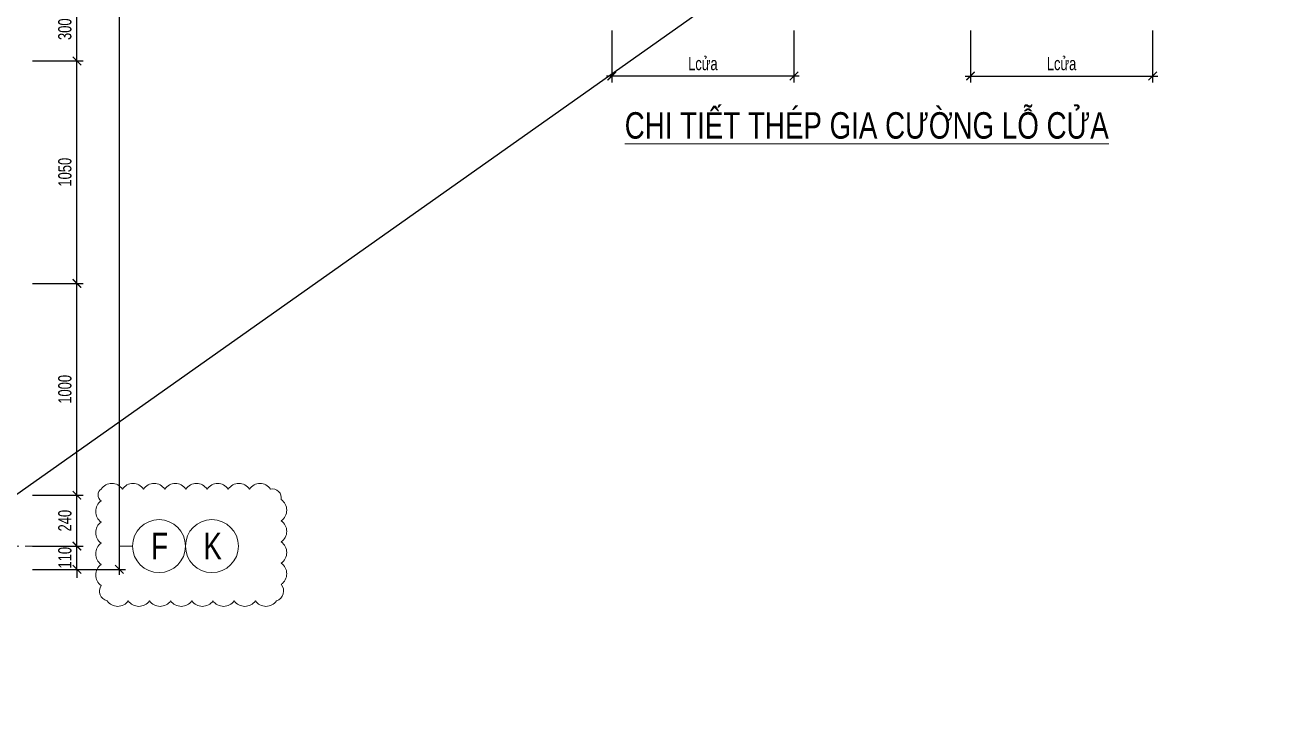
# Model space of a CAD drawing. Header units: millimetres. Extents: x -17374 to 181693, y -29783 to 15580.
# Drawn here: x 103870 to 109754, y 7790 to 11100 of the extents above; entities that cross this region are included whole.
import ezdxf
from ezdxf.enums import TextEntityAlignment as Align

# ---------------------------------------------------------------- set-up
doc = ezdxf.new("R2010")
doc.units = ezdxf.units.MM
doc.header["$LTSCALE"] = 250
doc.header["$MEASUREMENT"] = 0
doc.linetypes.add('CENTER', pattern=[2, 1.25, -0.25, 0.25, -0.25])
doc.linetypes.add('CENTER2', pattern=[1.125, 0.75, -0.125, 0.125, -0.125])
for name, color, linetype, lineweight in [('CDC.01.AXIS', 160, 'CENTER2', 13), ('CDC.02.DIM', 1, 'Continuous', 18), ('CDC.06.TEXT', 2, 'Continuous', 18)]:
    doc.layers.add(name, color=color, linetype=linetype, lineweight=lineweight)
doc.layers.add('CHANGE 2019', color=6, linetype='Continuous', lineweight=18, plot=False)
doc.layers.add('KCS_Plotter', color=11, linetype='Continuous', plot=False)
doc.styles.add('KCS_BIGTEXT', font='arial.ttf', dxfattribs={"width": 0.75})
doc.styles.add('KCS_SMTEXT', font='arial.ttf', dxfattribs={"width": 0.7})
doc.dimstyles.new('KCS_DIM25', dxfattribs={"dimscale": 25, "dimtxt": 2.5, "dimasz": 1.6, "dimexe": 1.2, "dimexo": 0, "dimgap": 1, "dimtad": 1, "dimdec": 0, "dimzin": 0, "dimdsep": 46, "dimtxsty": 'KCS_SMTEXT', "dimblk": 'ARCHTICK', "dimcen": 0, "dimdle": 1, "dimclrd": 1, "dimclre": 1, "dimclrt": 2, "dimadec": 0, "dimazin": 0, "dimtfac": 1, "dimtdec": 0, "dimtix": 1, "dimtmove": 2, "dimatfit": 3, "dimfxl": 1, "dimtolj": 1, "dimtzin": 0, "dimarcsym": 0})

# ---------------------------------------------------------------- blocks, each defined once
blk = doc.blocks.new('_ArchTick')
at = {"color": 0, "linetype": 'ByBlock', "const_width": 0.15}
blk.add_lwpolyline([(-0.5, -0.5), (0.5, 0.5)], dxfattribs=at)
blk = doc.blocks.new('*D176')
at = {"layer": 'CDC.02.DIM', "color": 1, "lineweight": -2, "transparency": 16777216}
for p, q in [((103905.2, 14379.8), (104345.3, 14379.8)), ((104315.3, 14404.8), (104315.3, 8504.8)), ((103905.2, 8529.8), (104345.3, 8529.8))]:
    blk.add_line(p, q, dxfattribs=at)
at = {"layer": 'Defpoints', "color": 0, "transparency": 16777216}
for p in [(103905.2, 14379.8), (103905.2, 8529.8), (104315.3, 8529.8)]:
    blk.add_point(p, dxfattribs=at)
at = {"layer": 'CDC.02.DIM', "color": 1, "lineweight": -2, "transparency": 16777216, "xscale": 40, "yscale": 40, "zscale": 40}
for p, rotation in [((104315.3, 14379.8), 90), ((104315.3, 8529.8), 270)]:
    blk.add_blockref('_ArchTick', p, dxfattribs=dict(at, rotation=rotation))
at = {"layer": 'CDC.02.DIM', "color": 2, "transparency": 16777216, "insert": (104258.4, 11454.8), "char_height": 62.5, "attachment_point": 5, "rotation": 90, "style": 'KCS_SMTEXT'}
blk.add_mtext('\\A1;5850', dxfattribs=at)
blk = doc.blocks.new('*D177')
at = {"layer": 'CDC.02.DIM', "color": 1, "lineweight": -2, "transparency": 16777216}
for p, q in [((104115.3, 8639.8), (104115.3, 8679.8)), ((103905.2, 8639.8), (104145.3, 8639.8)), ((104115.3, 8529.8), (104115.3, 8639.8)), ((103905.2, 8529.8), (104145.3, 8529.8)), ((104115.3, 8529.8), (104115.3, 8489.8))]:
    blk.add_line(p, q, dxfattribs=at)
at = {"layer": 'Defpoints', "color": 0, "transparency": 16777216}
for p in [(103905.2, 8639.8), (104115.3, 8639.8), (103905.2, 8529.8)]:
    blk.add_point(p, dxfattribs=at)
at = {"layer": 'CDC.02.DIM', "color": 1, "lineweight": -2, "transparency": 16777216, "xscale": 40, "yscale": 40, "zscale": 40}
for p, rotation in [((104115.3, 8639.8), 270), ((104115.3, 8529.8), 90)]:
    blk.add_blockref('_ArchTick', p, dxfattribs=dict(at, rotation=rotation))
at = {"layer": 'CDC.02.DIM', "color": 2, "transparency": 16777216, "insert": (104058.4, 8584.8), "char_height": 62.5, "attachment_point": 5, "rotation": 90, "style": 'KCS_SMTEXT'}
blk.add_mtext('\\A1;110', dxfattribs=at)
blk = doc.blocks.new('*D178')
at = {"layer": 'CDC.02.DIM', "color": 1, "lineweight": -2, "transparency": 16777216}
for p, q in [((104115.3, 8854.8), (104115.3, 9904.8)), ((103905.2, 9879.8), (104145.3, 9879.8)), ((103905.2, 8879.8), (104145.3, 8879.8))]:
    blk.add_line(p, q, dxfattribs=at)
at = {"layer": 'Defpoints', "color": 0, "transparency": 16777216}
for p in [(103905.2, 9879.8), (104115.3, 9879.8), (103905.2, 8879.8)]:
    blk.add_point(p, dxfattribs=at)
at = {"layer": 'CDC.02.DIM', "color": 1, "lineweight": -2, "transparency": 16777216, "xscale": 40, "yscale": 40, "zscale": 40}
for p, rotation in [((104115.3, 9879.8), 90), ((104115.3, 8879.8), 270)]:
    blk.add_blockref('_ArchTick', p, dxfattribs=dict(at, rotation=rotation))
at = {"layer": 'CDC.02.DIM', "color": 2, "transparency": 16777216, "insert": (104058.4, 9379.8), "char_height": 62.5, "attachment_point": 5, "rotation": 90, "style": 'KCS_SMTEXT'}
blk.add_mtext('\\A1;1000', dxfattribs=at)
blk = doc.blocks.new('*D211')
at = {"layer": 'CDC.02.DIM', "color": 1, "lineweight": -2, "transparency": 16777216}
for p, q in [((104115.3, 8614.8), (104115.3, 8904.8)), ((103905.2, 8879.8), (104145.3, 8879.8)), ((103905.2, 8639.8), (104145.3, 8639.8))]:
    blk.add_line(p, q, dxfattribs=at)
at = {"layer": 'Defpoints', "color": 0, "transparency": 16777216}
for p in [(103905.2, 8879.8), (104115.3, 8879.8), (103905.2, 8639.8)]:
    blk.add_point(p, dxfattribs=at)
at = {"layer": 'CDC.02.DIM', "color": 1, "lineweight": -2, "transparency": 16777216, "xscale": 40, "yscale": 40, "zscale": 40}
for p, rotation in [((104115.3, 8879.8), 90), ((104115.3, 8639.8), 270)]:
    blk.add_blockref('_ArchTick', p, dxfattribs=dict(at, rotation=rotation))
at = {"layer": 'CDC.02.DIM', "color": 2, "transparency": 16777216, "insert": (104058.4, 8759.8), "char_height": 62.5, "attachment_point": 5, "rotation": 90, "style": 'KCS_SMTEXT'}
blk.add_mtext('\\A1;240', dxfattribs=at)
blk = doc.blocks.new('*D222')
at = {"layer": 'CDC.02.DIM', "color": 1, "lineweight": -2, "transparency": 16777216}
for p, q in [((104115.3, 10904.8), (104115.3, 11254.8)), ((103905.2, 11229.8), (104145.3, 11229.8)), ((103905.2, 10929.8), (104145.3, 10929.8))]:
    blk.add_line(p, q, dxfattribs=at)
at = {"layer": 'Defpoints', "color": 0, "transparency": 16777216}
for p in [(103905.2, 11229.8), (104115.3, 11229.8), (103905.2, 10929.8)]:
    blk.add_point(p, dxfattribs=at)
at = {"layer": 'CDC.02.DIM', "color": 1, "lineweight": -2, "transparency": 16777216, "xscale": 40, "yscale": 40, "zscale": 40}
for p, rotation in [((104115.3, 11229.8), 90), ((104115.3, 10929.8), 270)]:
    blk.add_blockref('_ArchTick', p, dxfattribs=dict(at, rotation=rotation))
at = {"layer": 'CDC.02.DIM', "color": 2, "transparency": 16777216, "insert": (104058.3, 11079.8), "char_height": 62.5, "attachment_point": 5, "rotation": 90, "style": 'KCS_SMTEXT'}
blk.add_mtext('\\A1;300', dxfattribs=at)
blk = doc.blocks.new('*D223')
at = {"layer": 'CDC.02.DIM', "color": 1, "lineweight": -2, "transparency": 16777216}
for p, q in [((104115.3, 9854.8), (104115.3, 10954.8)), ((103905.2, 10929.8), (104145.3, 10929.8)), ((103905.2, 9879.8), (104145.3, 9879.8))]:
    blk.add_line(p, q, dxfattribs=at)
at = {"layer": 'Defpoints', "color": 0, "transparency": 16777216}
for p in [(103905.2, 10929.8), (104115.3, 10929.8), (103905.2, 9879.8)]:
    blk.add_point(p, dxfattribs=at)
at = {"layer": 'CDC.02.DIM', "color": 1, "lineweight": -2, "transparency": 16777216, "xscale": 40, "yscale": 40, "zscale": 40}
for p, rotation in [((104115.3, 10929.8), 90), ((104115.3, 9879.8), 270)]:
    blk.add_blockref('_ArchTick', p, dxfattribs=dict(at, rotation=rotation))
at = {"layer": 'CDC.02.DIM', "color": 2, "transparency": 16777216, "insert": (104058.4, 10404.8), "char_height": 62.5, "attachment_point": 5, "rotation": 90, "style": 'KCS_SMTEXT'}
blk.add_mtext('\\A1;1050', dxfattribs=at)
blk = doc.blocks.new('*D238')
at = {"layer": 'CDC.02.DIM', "color": 1, "lineweight": -2, "transparency": 16777216}
for p, q in [((108335, 11073.8), (108335, 10828.8)), ((109194.8, 11073.8), (109194.8, 10828.8)), ((108310, 10858.8), (109219.8, 10858.8))]:
    blk.add_line(p, q, dxfattribs=at)
at = {"layer": 'Defpoints', "color": 0, "transparency": 16777216}
for p in [(108335, 11073.8), (109194.8, 11073.8), (109194.8, 10858.8)]:
    blk.add_point(p, dxfattribs=at)
at = {"layer": 'CDC.02.DIM', "color": 1, "lineweight": -2, "transparency": 16777216, "xscale": 40, "yscale": 40, "zscale": 40, "rotation": 180}
blk.add_blockref('_ArchTick', (108335, 10858.8), dxfattribs=at)
at = {"layer": 'CDC.02.DIM', "color": 1, "lineweight": -2, "transparency": 16777216, "xscale": 40, "yscale": 40, "zscale": 40}
blk.add_blockref('_ArchTick', (109194.8, 10858.8), dxfattribs=at)
at = {"layer": 'CDC.02.DIM', "color": 2, "transparency": 16777216, "insert": (108764.9, 10917.3), "char_height": 62.5, "attachment_point": 5, "style": 'KCS_SMTEXT'}
blk.add_mtext('\\A1;Lcửa', dxfattribs=at)
blk = doc.blocks.new('*D239')
at = {"layer": 'CDC.02.DIM', "color": 1, "lineweight": -2, "transparency": 16777216}
for p, q in [((106641.2, 11073.8), (106641.2, 10828.8)), ((107501, 11073.8), (107501, 10828.8)), ((107526, 10858.8), (106616.2, 10858.8))]:
    blk.add_line(p, q, dxfattribs=at)
at = {"layer": 'Defpoints', "color": 0, "transparency": 16777216}
for p in [(106641.2, 11073.8), (107501, 11073.8), (106641.2, 10858.8)]:
    blk.add_point(p, dxfattribs=at)
at = {"layer": 'CDC.02.DIM', "color": 1, "lineweight": -2, "transparency": 16777216, "xscale": 40, "yscale": 40, "zscale": 40, "rotation": 180}
blk.add_blockref('_ArchTick', (106641.2, 10858.8), dxfattribs=at)
at = {"layer": 'CDC.02.DIM', "color": 1, "lineweight": -2, "transparency": 16777216, "xscale": 40, "yscale": 40, "zscale": 40}
blk.add_blockref('_ArchTick', (107501, 10858.8), dxfattribs=at)
at = {"layer": 'CDC.02.DIM', "color": 2, "transparency": 16777216, "insert": (107071.1, 10917.3), "char_height": 62.5, "attachment_point": 5, "style": 'KCS_SMTEXT'}
blk.add_mtext('\\A1;Lcửa', dxfattribs=at)

msp = doc.modelspace()

# ---------------------------------------------------------------- linework, layer by layer
at = {"layer": 'CDC.01.AXIS', "linetype": 'CENTER', "ltscale": 0.5}
msp.add_line((93371.41, 8639.81), (103905.2, 8639.81), dxfattribs=at)
at = {"layer": 'CDC.02.DIM'}
msp.add_line((104315.28, 8639.81), (104377.78, 8639.81), dxfattribs=at)
for centre in [(104502.78, 8639.81), (104752.78, 8639.81)]:
    msp.add_circle(centre, 125, dxfattribs=at)
at = {"layer": 'CHANGE 2019'}
msp.add_lwpolyline([(104229.8, 8909.18, -0.5205671), (104329.8, 8909.18, -0.5205671), (104429.8, 8909.18, -0.5205671), (104529.8, 8909.18, -0.5205671), (104629.8, 8909.18, -0.5205671), (104729.8, 8909.18, -0.5205671), (104829.8, 8909.18, -0.5205671), (104929.8, 8909.18, -0.5205671), (105029.8, 8909.18, -0.5205671), (105079.86, 8859.24, -0.5205671), (105079.86, 8759.24, -0.5205671), (105079.86, 8659.24, -0.5205671), (105079.86, 8559.24, -0.5205671), (105079.86, 8459.24, -0.5205671), (105057.79, 8381.32, -0.5205671), (104957.79, 8381.32, -0.5205671), (104857.79, 8381.32, -0.5205671), (104757.79, 8381.32, -0.5205671), (104657.79, 8381.32, -0.5205671), (104557.79, 8381.32, -0.5205671), (104457.79, 8381.32, -0.5205671), (104357.79, 8381.32, -0.5205671), (104257.79, 8381.32, -0.5205671), (104229.8, 8453.33, -0.5205671), (104229.8, 8553.33, -0.5205671), (104229.8, 8653.33, -0.5205671), (104229.8, 8753.33, -0.5205671), (104229.8, 8853.33, -0.5205671)], format="xyb", close=True, dxfattribs=at)
at = {"layer": 'KCS_Plotter'}
msp.add_line((91251.56, 0), (113310.3, 15580.13), dxfattribs=at)

# ---------------------------------------------------------------- texts
at = {"layer": 'CDC.02.DIM', "color": 4, "style": 'KCS_BIGTEXT', "text_generation_flag": 6, "width": 0.75}
for tag, p in [('F', (104505.7, 8639.81)), ('K', (104755.7, 8639.81))]:
    msp.add_attdef(tag, text='.', height=125, rotation=180, dxfattribs=at).set_placement(p, align=Align.MIDDLE)
at = {"layer": 'CDC.06.TEXT', "color": 4, "style": 'KCS_SMTEXT', "width": 0.75}
msp.add_text('%%UCHI TIẾT THÉP GIA CƯỜNG LỖ CỬA', height=125, dxfattribs=at).set_placement((107844.89, 10643.66, 8597.88), align=Align.MIDDLE)

# ---------------------------------------------------------------- dimensions: what is measured, and where the dimension line sits
at = {"layer": 'CDC.02.DIM'}
for base, p1, p2, angle, picture, middle in [((104315.28, 8529.81), (103905.2, 14379.81), (103905.2, 8529.81), 270, '*D176', (104258.36, 11454.81)), ((104115.28, 11229.81), (103905.2, 10929.83), (103905.2, 11229.81), 90, '*D222', (104058.34, 11079.82)), ((104115.28, 10929.83), (103905.2, 9879.81), (103905.2, 10929.83), 90, '*D223', (104058.36, 10404.82)), ((104115.28, 9879.81), (103905.2, 8879.81), (103905.2, 9879.81), 90, '*D178', (104058.36, 9379.81)), ((104115.28, 8879.81), (103905.2, 8639.81), (103905.2, 8879.81), 90, '*D211', (104058.36, 8759.81)), ((104115.28, 8639.81), (103905.2, 8529.81), (103905.2, 8639.81), 90, '*D177', (104058.36, 8584.81))]:
    dim = msp.add_linear_dim(base=base, p1=p1, p2=p2, angle=angle, dimstyle='KCS_DIM25', dxfattribs=at)
    dim.commit()
    dim.dimension.update_dxf_attribs({"geometry": picture, "text_midpoint": middle})
dim = msp.add_linear_dim(base=(106641.2, 10858.81), p1=(107500.99, 11073.76), p2=(106641.2, 11073.76), angle=180, text='Lcửa', dimstyle='KCS_DIM25', dxfattribs=at)
dim.commit()
dim.dimension.update_dxf_attribs({"geometry": '*D239', "text_midpoint": (107071.09, 10917.34)})
dim = msp.add_linear_dim(base=(109194.77, 10858.81), p1=(108334.98, 11073.76), p2=(109194.77, 11073.76), text='Lcửa', dimstyle='KCS_DIM25', dxfattribs=at)
dim.commit()
dim.dimension.update_dxf_attribs({"geometry": '*D238', "text_midpoint": (108764.88, 10917.34)})

doc.saveas('drawing.dxf')
